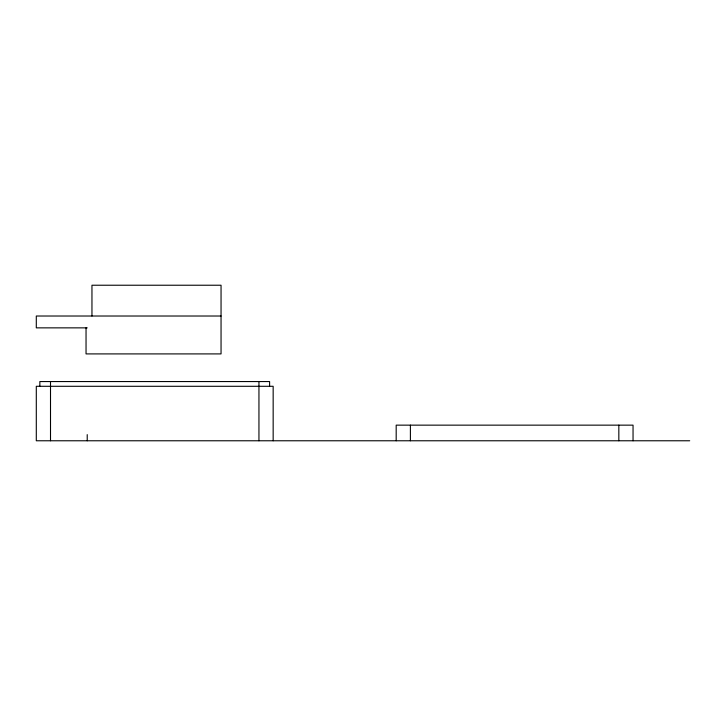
<?xml version="1.0" encoding="UTF-8"?>
<svg xmlns="http://www.w3.org/2000/svg" width="726" height="726" viewBox="0 0 726 726"><rect width="100%" height="100%" fill="white"/><g stroke="black" fill="none" stroke-linecap="round" stroke-linejoin="round"><path stroke-width="1.09" d="M221.049 316.019L36.3 316.019L36.3 327.862L87.22 327.862M689.7 440.773L36.3 440.773L36.3 386.296L273.157 386.296L273.157 440.773M633.045 440.773L633.045 425.146L396.187 425.146L396.187 440.773M618.833 425.146L618.833 440.773M410.399 425.146L410.399 440.773M269.6 386.296L269.6 381.558L39.848 381.558L39.848 386.296M258.946 381.558L258.946 440.773M91.957 316.019L91.957 285.227L221.049 285.227L221.049 353.907L86.04 353.907L86.04 327.862M87.22 434.62L87.22 440.773M50.511 381.558L50.511 440.773"/></g></svg>
